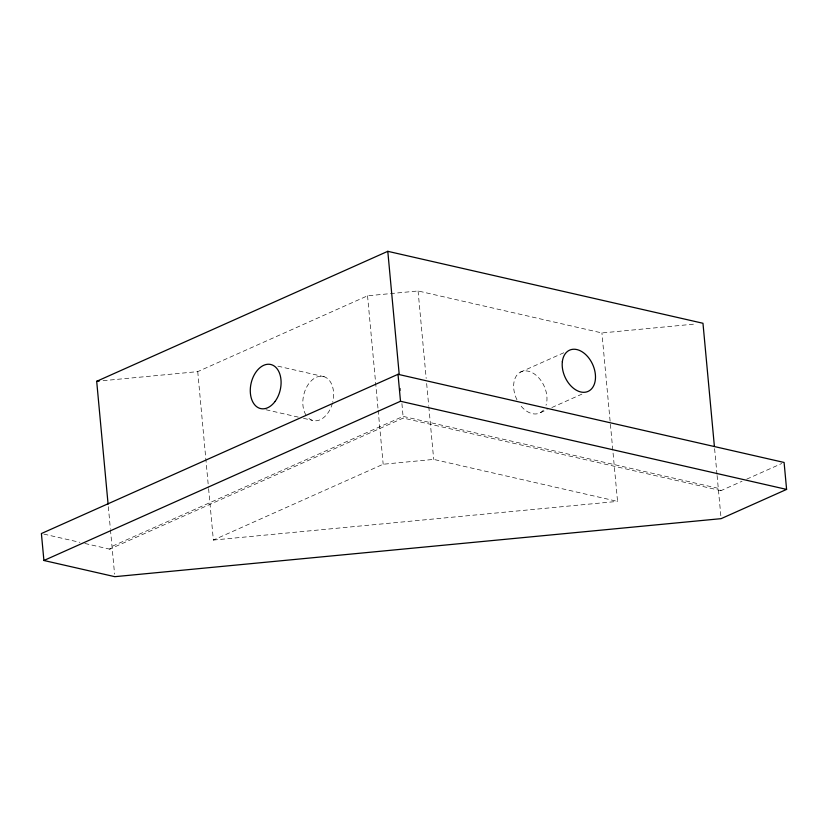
<?xml version="1.0" encoding="UTF-8"?>
<svg xmlns="http://www.w3.org/2000/svg" width="828" height="828" viewBox="0 0 828 828"><rect width="100%" height="100%" fill="white"/><g stroke="black" fill="none" stroke-linecap="round" stroke-linejoin="round"><path stroke-width="0.62" stroke-dasharray="4.14 3.1" d="M103.086 380.694L197.737 371.627L367.549 295.803L418.078 290.97L601.925 332.949L695.303 324.007M721.022 490.631L403.226 418.068L109.689 549.14L112.008 546.366L403.112 416.38L718.29 488.344L721.022 490.631L742.054 481.244M520.346 372.165L564.241 352.562M208.594 488.634L213.365 540.063L383.178 464.239L433.696 459.405L617.553 501.385L601.925 332.949M540.301 412.706L547.236 409.612M551.852 407.542L581.887 394.138M746.721 479.153L781.767 463.504M213.365 540.063L617.553 501.385M277.877 366.162L324.152 376.73M266.005 409.746L298.525 417.177M303.524 418.316L312.28 420.313M43.884 534.112L79.892 542.33M84.86 543.468L112.318 549.74M714.605 448.672L716.986 474.268M717.1 475.541L720.867 516.134M418.078 290.97L426.182 378.396M426.658 383.54L428.687 405.399M428.811 406.693L433.696 459.405M400.493 388.228L400.731 390.785M401.922 403.588L403.226 418.068M367.549 295.803L378.044 408.949M378.168 410.233L383.178 464.239M197.737 371.627L208.47 487.35M108.323 506.695L110.341 528.45M110.455 529.734L114.575 574.115M543.416 410.119A22.615 15.204 65.9 0 1 520.015 404.768M516.972 399.779A22.615 15.204 65.9 0 1 527.819 371.099A22.615 15.204 65.9 0 1 546.035 405.213M305.967 415.045A22.615 14.935 -77.1 0 1 315.851 377.485A22.615 14.935 -77.1 0 1 332.721 402.087M332.432 403.226A22.615 14.935 -77.1 0 1 307.291 416.857"/><path stroke-width="1.24" d="M108.085 504.138L96.69 381.304L387.794 251.319L702.972 323.272L714.367 446.116M398.009 374.308L41.4 533.542L43.905 560.494L114.813 576.681L721.105 518.659L786.6 489.41L784.095 462.459L398.009 374.308L400.504 401.259L43.905 560.494M96.69 381.304L99.246 381.056M400.504 401.259L786.6 489.41M387.794 251.319L399.189 374.152M562.347 361.629A22.615 15.204 65.9 0 0 585.023 392.244A22.615 15.204 65.9 0 0 589.143 358.441A22.615 15.204 65.9 0 0 562.347 361.629M275.031 401.497A22.615 14.935 -77.1 0 0 271.625 364.734A22.615 14.935 -77.1 0 0 250.398 393.352A22.615 14.935 -77.1 0 0 275.031 401.497"/></g></svg>
